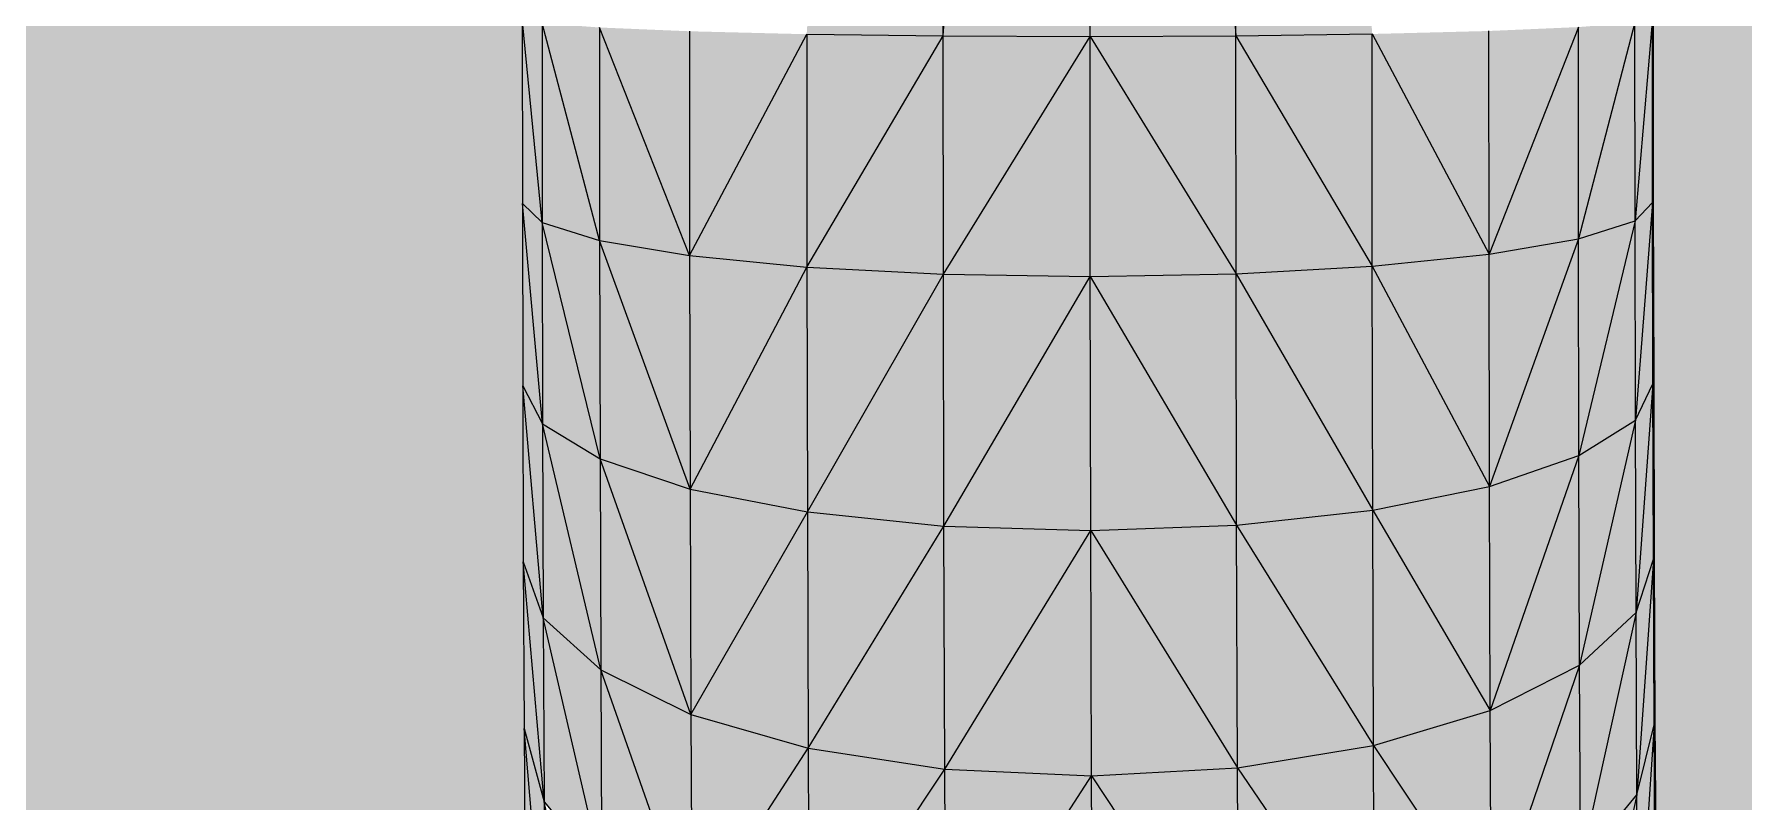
# Model space of a CAD drawing. Header units: millimetres. Extents: x 365175 to 2667127, y -330297 to -162108.
# Drawn here: x 2401698.17 to 2401727.2, y -323454.25 to -323441.22 of the extents above; entities that cross this region are included whole.
import ezdxf

# ---------------------------------------------------------------- set-up
doc = ezdxf.new("R2010")
doc.units = ezdxf.units.MM
doc.header["$MEASUREMENT"] = 0

# ---------------------------------------------------------------- blocks, each defined once
blk = doc.blocks.new('Élément de coupe_1541_4', base_point=(2775447.681, -323933.55))
at = {"linetype": 'Continuous', "lineweight": 0, "true_color": 0x000000}
h = blk.add_hatch(color=18, dxfattribs=at)
h.paths.add_polyline_path([(2401647.415, -323983.55), (2401945.194, -323983.55), (2401699.413, -323118.55), (2401647.415, -323118.55)])
h.paths.add_polyline_path([(2401670.914, -323317.55), (2401731.138, -323317.55), (2401731.138, -323413.55), (2401725.662, -323413.55), (2401725.662, -323440.946), (2401725.664, -323444.067), (2401725.67, -323447.13), (2401725.679, -323450.088), (2401725.692, -323452.889), (2401725.709, -323455.486), (2401725.728, -323457.834), (2401725.751, -323459.893), (2401725.775, -323461.629), (2401725.802, -323463.01), (2401725.806, -323463.165), (2401726.049, -323464.837), (2401725.76, -323467.316), (2401724.824, -323469.644), (2401723.324, -323471.651), (2401721.356, -323473.202), (2401719.052, -323474.191), (2401716.58, -323474.55), (2401716.418, -323474.55), (2401713.922, -323474.254), (2401711.594, -323473.325), (2401709.591, -323471.825), (2401708.044, -323469.856), (2401707.048, -323467.553), (2401706.659, -323464.867), (2401706.63, -323464.251), (2401706.602, -323463.237), (2401706.575, -323461.841), (2401706.55, -323460.088), (2401706.528, -323458.008), (2401706.508, -323455.636), (2401706.491, -323453.012), (2401706.478, -323450.182), (2401706.468, -323447.194), (2401706.463, -323444.099), (2401706.461, -323440.954), (2401706.461, -323413.55), (2401670.914, -323413.55)], flags=0)
blk.add_hatch(color=18, dxfattribs=at).paths.add_polyline_path([(2401647.415, -323478.441), (2401675.551, -323478.441), (2401675.551, -323497.285), (2401675.722, -323500.604), (2401675.873, -323503.266), (2401676.439, -323506.255), (2401677.365, -323508.488), (2401678.374, -323510.774), (2401679.712, -323512.274), (2401681.465, -323513.728), (2401683.197, -323514.373), (2401685.521, -323514.848), (2401687.596, -323514.586), (2401690.248, -323514.022), (2401692.588, -323512.864), (2401695.321, -323511.341), (2401697.832, -323509.365), (2401700.349, -323507.075), (2401702.929, -323504.413), (2401705.647, -323501.029), (2401707.515, -323498.452), (2401710.147, -323494.656), (2401712.71, -323490.482), (2401724.824, -323469.644), (2401723.324, -323471.651), (2401721.356, -323473.202), (2401719.052, -323474.191), (2401716.58, -323474.55), (2401716.418, -323474.55), (2401713.922, -323474.254), (2401711.594, -323473.325), (2401709.591, -323471.825), (2401708.044, -323469.856), (2401707.048, -323467.553), (2401706.659, -323464.867), (2401706.63, -323464.251), (2401706.602, -323463.237), (2401706.593, -323462.801), (2401699.063, -323475.756), (2401699.063, -323469.2), (2401706.514, -323456.382), (2401706.508, -323455.636), (2401706.491, -323453.012), (2401706.478, -323450.182), (2401706.468, -323447.194), (2401706.463, -323444.099), (2401706.461, -323440.954), (2401706.461, -323413.55), (2401670.914, -323413.55), (2401670.914, -323352.945), (2401650.84, -323352.945), (2401647.415, -323358.836)])
blk = doc.blocks.new('Élément de coupe_1546_4', base_point=(2775447.681, -323933.55))
at = {"linetype": 'Continuous', "lineweight": 0, "true_color": 0x000000}
for points in [[(2401713.06, -323413.55), (2401711.29, -323441.225), (2401713.609, -323441.255), (2401713.609, -323413.55)], [(2401713.609, -323441.255), (2401716.102, -323441.265), (2401716.102, -323413.55), (2401715.512, -323413.55)], [(2401713.609, -323441.255), (2401715.512, -323413.55), (2401713.609, -323413.55)], [(2401716.102, -323441.265), (2401718.578, -323441.253), (2401716.689, -323413.55), (2401716.102, -323413.55)], [(2401718.578, -323413.55), (2401716.689, -323413.55), (2401718.578, -323441.253)], [(2401718.578, -323441.253), (2401720.891, -323441.221), (2401719.126, -323413.55), (2401718.578, -323413.55)], [(2401706.461, -323440.954), (2401706.799, -323444.423), (2401706.797, -323441.036)], [(2401706.461, -323440.954), (2401706.799, -323444.423), (2401706.797, -323441.036)], [(2401706.799, -323444.423), (2401706.461, -323440.954), (2401706.463, -323444.099)], [(2401706.799, -323444.423), (2401706.461, -323440.954), (2401706.463, -323444.099)], [(2401706.797, -323441.036), (2401707.774, -323444.725), (2401707.771, -323441.111)], [(2401706.797, -323441.036), (2401707.774, -323444.725), (2401707.771, -323441.111)], [(2401706.797, -323441.036), (2401706.799, -323444.423), (2401707.774, -323444.725)], [(2401706.797, -323441.036), (2401706.799, -323444.423), (2401707.774, -323444.725)], [(2401709.301, -323441.175), (2401707.771, -323441.111), (2401709.303, -323444.982)], [(2401707.771, -323441.111), (2401707.774, -323444.725), (2401709.303, -323444.982)], [(2401709.303, -323444.982), (2401711.29, -323441.225), (2401709.301, -323441.175)], [(2401722.874, -323441.17), (2401720.891, -323441.221), (2401722.876, -323444.96)], [(2401722.876, -323444.96), (2401724.393, -323441.104), (2401722.874, -323441.17)], [(2401724.393, -323441.104), (2401722.876, -323444.96), (2401724.395, -323444.697)], [(2401725.351, -323441.028), (2401724.393, -323441.104), (2401724.395, -323444.697)], [(2401725.351, -323441.028), (2401724.395, -323444.697), (2401725.353, -323444.393)], [(2401725.351, -323441.028), (2401725.353, -323444.393), (2401725.649, -323440.95)], [(2401725.651, -323444.083), (2401725.649, -323440.95), (2401725.353, -323444.393)], [(2401725.649, -323440.95), (2401725.651, -323443.942), (2401725.664, -323444.067), (2401725.662, -323440.946)], [(2401725.649, -323440.95), (2401725.651, -323443.942), (2401725.664, -323444.067), (2401725.662, -323440.946)], [(2401711.293, -323445.178), (2401711.29, -323441.225), (2401709.303, -323444.982)], [(2401713.609, -323441.255), (2401711.29, -323441.225), (2401711.293, -323445.178)], [(2401713.609, -323441.255), (2401711.293, -323445.178), (2401713.612, -323445.3)], [(2401716.102, -323441.265), (2401713.609, -323441.255), (2401713.612, -323445.3)], [(2401716.102, -323441.265), (2401713.612, -323445.3), (2401716.105, -323445.339)], [(2401718.578, -323441.253), (2401716.102, -323441.265), (2401718.58, -323445.292)], [(2401718.58, -323445.292), (2401716.102, -323441.265), (2401716.105, -323445.339)], [(2401720.891, -323441.221), (2401718.578, -323441.253), (2401720.893, -323445.162)], [(2401720.893, -323445.162), (2401718.578, -323441.253), (2401718.58, -323445.292)], [(2401722.876, -323444.96), (2401720.891, -323441.221), (2401720.893, -323445.162)], [(2401725.359, -323447.776), (2401725.651, -323444.083), (2401725.353, -323444.393)], [(2401725.359, -323447.776), (2401725.657, -323447.162), (2401725.651, -323444.083)], [(2401725.651, -323443.942), (2401725.651, -323444.054), (2401725.664, -323444.067)], [(2401725.651, -323443.942), (2401725.651, -323444.054), (2401725.664, -323444.067)], [(2401725.664, -323444.067), (2401725.651, -323444.054), (2401725.651, -323444.083), (2401725.656, -323446.997), (2401725.67, -323447.13)], [(2401725.664, -323444.067), (2401725.651, -323444.054), (2401725.651, -323444.083), (2401725.656, -323446.997), (2401725.67, -323447.13)], [(2401706.799, -323444.423), (2401706.463, -323444.099), (2401706.806, -323447.837)], [(2401706.799, -323444.423), (2401706.463, -323444.099), (2401706.806, -323447.837)], [(2401706.468, -323447.194), (2401706.806, -323447.837), (2401706.463, -323444.099)], [(2401706.468, -323447.194), (2401706.806, -323447.837), (2401706.463, -323444.099)], [(2401707.774, -323444.725), (2401706.799, -323444.423), (2401707.781, -323448.434)], [(2401707.774, -323444.725), (2401706.799, -323444.423), (2401707.781, -323448.434)], [(2401706.799, -323444.423), (2401706.806, -323447.837), (2401707.781, -323448.434)], [(2401706.799, -323444.423), (2401706.806, -323447.837), (2401707.781, -323448.434)], [(2401724.395, -323444.697), (2401724.402, -323448.379), (2401725.353, -323444.393)], [(2401725.353, -323444.393), (2401724.402, -323448.379), (2401725.359, -323447.776)], [(2401709.303, -323444.982), (2401707.774, -323444.725), (2401709.31, -323448.945)], [(2401709.303, -323444.982), (2401707.774, -323444.725), (2401709.31, -323448.945)], [(2401707.774, -323444.725), (2401707.781, -323448.434), (2401709.31, -323448.945)], [(2401707.774, -323444.725), (2401707.781, -323448.434), (2401709.31, -323448.945)], [(2401722.876, -323444.96), (2401720.893, -323445.162), (2401722.883, -323448.9)], [(2401722.883, -323448.9), (2401724.395, -323444.697), (2401722.876, -323444.96)], [(2401724.395, -323444.697), (2401722.883, -323448.9), (2401724.402, -323448.379)], [(2401709.303, -323444.982), (2401709.31, -323448.945), (2401711.293, -323445.178)], [(2401711.293, -323445.178), (2401709.31, -323448.945), (2401711.301, -323449.334)], [(2401711.293, -323445.178), (2401711.301, -323449.334), (2401713.612, -323445.3)], [(2401720.893, -323445.162), (2401718.58, -323445.292), (2401720.901, -323449.302)], [(2401720.893, -323445.162), (2401720.901, -323449.302), (2401722.883, -323448.9)], [(2401713.612, -323445.3), (2401711.301, -323449.334), (2401713.62, -323449.575)], [(2401713.612, -323445.3), (2401713.62, -323449.575), (2401716.105, -323445.339)], [(2401716.105, -323445.339), (2401713.62, -323449.575), (2401716.113, -323449.652)], [(2401718.58, -323445.292), (2401716.105, -323445.339), (2401718.588, -323449.559)], [(2401716.105, -323445.339), (2401716.113, -323449.652), (2401718.588, -323449.559)], [(2401718.58, -323445.292), (2401718.588, -323449.559), (2401720.901, -323449.302)], [(2401706.806, -323447.837), (2401706.468, -323447.194), (2401706.816, -323451.133)], [(2401706.806, -323447.837), (2401706.468, -323447.194), (2401706.816, -323451.133)], [(2401706.816, -323451.133), (2401706.468, -323447.194), (2401706.478, -323450.182)], [(2401706.816, -323451.133), (2401706.468, -323447.194), (2401706.478, -323450.182)], [(2401725.657, -323447.162), (2401725.359, -323447.776), (2401725.37, -323451.042)], [(2401725.666, -323450.135), (2401725.657, -323447.162), (2401725.37, -323451.042)], [(2401725.656, -323446.997), (2401725.657, -323447.105), (2401725.67, -323447.13)], [(2401725.656, -323446.997), (2401725.657, -323447.105), (2401725.67, -323447.13)], [(2401725.67, -323447.13), (2401725.657, -323447.105), (2401725.657, -323447.162), (2401725.666, -323449.945), (2401725.679, -323450.088)], [(2401725.67, -323447.13), (2401725.657, -323447.105), (2401725.657, -323447.162), (2401725.666, -323449.945), (2401725.679, -323450.088)], [(2401706.806, -323447.837), (2401707.792, -323452.016), (2401707.781, -323448.434)], [(2401706.806, -323447.837), (2401707.792, -323452.016), (2401707.781, -323448.434)], [(2401706.806, -323447.837), (2401706.816, -323451.133), (2401707.792, -323452.016)], [(2401706.806, -323447.837), (2401706.816, -323451.133), (2401707.792, -323452.016)], [(2401724.402, -323448.379), (2401724.413, -323451.935), (2401725.359, -323447.776)], [(2401725.359, -323447.776), (2401724.413, -323451.935), (2401725.37, -323451.042)], [(2401709.31, -323448.945), (2401707.781, -323448.434), (2401709.323, -323452.771)], [(2401709.31, -323448.945), (2401707.781, -323448.434), (2401709.323, -323452.771)], [(2401709.323, -323452.771), (2401707.781, -323448.434), (2401707.792, -323452.016)], [(2401709.323, -323452.771), (2401707.781, -323448.434), (2401707.792, -323452.016)], [(2401722.896, -323452.705), (2401724.402, -323448.379), (2401722.883, -323448.9)], [(2401722.896, -323452.705), (2401724.413, -323451.935), (2401724.402, -323448.379)], [(2401711.301, -323449.334), (2401709.31, -323448.945), (2401709.323, -323452.771)], [(2401722.883, -323448.9), (2401720.901, -323449.302), (2401722.896, -323452.705)], [(2401720.901, -323449.302), (2401718.588, -323449.559), (2401720.914, -323453.299)], [(2401720.914, -323453.299), (2401722.896, -323452.705), (2401720.901, -323449.302)], [(2401711.301, -323449.334), (2401709.323, -323452.771), (2401711.313, -323453.346)], [(2401711.301, -323449.334), (2401711.313, -323453.346), (2401713.62, -323449.575)], [(2401713.62, -323449.575), (2401711.313, -323453.346), (2401713.633, -323453.703)], [(2401713.633, -323453.703), (2401716.113, -323449.652), (2401713.62, -323449.575)], [(2401718.602, -323453.679), (2401718.588, -323449.559), (2401716.113, -323449.652)], [(2401720.914, -323453.299), (2401718.588, -323449.559), (2401718.602, -323453.679)], [(2401716.113, -323449.652), (2401713.633, -323453.703), (2401716.127, -323453.816)], [(2401716.113, -323449.652), (2401716.127, -323453.816), (2401718.602, -323453.679)], [(2401706.816, -323451.133), (2401706.478, -323450.182), (2401706.831, -323454.255)], [(2401706.816, -323451.133), (2401706.478, -323450.182), (2401706.831, -323454.255)], [(2401706.831, -323454.255), (2401706.478, -323450.182), (2401706.491, -323453.012)], [(2401706.831, -323454.255), (2401706.478, -323450.182), (2401706.491, -323453.012)], [(2401725.384, -323454.136), (2401725.666, -323450.135), (2401725.37, -323451.042)], [(2401725.384, -323454.136), (2401725.679, -323452.95), (2401725.666, -323450.135)], [(2401725.666, -323449.945), (2401725.666, -323450.05), (2401725.679, -323450.088)], [(2401725.666, -323449.945), (2401725.666, -323450.05), (2401725.679, -323450.088)], [(2401725.679, -323450.088), (2401725.666, -323450.05), (2401725.666, -323450.135), (2401725.678, -323452.739), (2401725.692, -323452.889)], [(2401725.679, -323450.088), (2401725.666, -323450.05), (2401725.666, -323450.135), (2401725.678, -323452.739), (2401725.692, -323452.889)], [(2401724.413, -323451.935), (2401724.429, -323455.302), (2401725.37, -323451.042)], [(2401725.37, -323451.042), (2401724.429, -323455.302), (2401725.384, -323454.136)], [(2401707.792, -323452.016), (2401706.816, -323451.133), (2401707.808, -323455.409)], [(2401707.792, -323452.016), (2401706.816, -323451.133), (2401707.808, -323455.409)], [(2401707.808, -323455.409), (2401706.816, -323451.133), (2401706.831, -323454.255)], [(2401707.808, -323455.409), (2401706.816, -323451.133), (2401706.831, -323454.255)], [(2401709.323, -323452.771), (2401707.792, -323452.016), (2401709.34, -323456.395)], [(2401709.323, -323452.771), (2401707.792, -323452.016), (2401709.34, -323456.395)], [(2401709.34, -323456.395), (2401707.792, -323452.016), (2401707.808, -323455.409)], [(2401709.34, -323456.395), (2401707.792, -323452.016), (2401707.808, -323455.409)], [(2401724.413, -323451.935), (2401722.896, -323452.705), (2401722.912, -323456.308)], [(2401722.912, -323456.308), (2401724.429, -323455.302), (2401724.413, -323451.935)], [(2401711.313, -323453.346), (2401709.323, -323452.771), (2401709.34, -323456.395)], [(2401711.313, -323453.346), (2401709.323, -323452.771), (2401709.34, -323456.395)], [(2401720.914, -323453.299), (2401722.912, -323456.308), (2401722.896, -323452.705)], [(2401725.678, -323452.739), (2401725.679, -323452.839), (2401725.692, -323452.889)], [(2401725.678, -323452.739), (2401725.679, -323452.839), (2401725.692, -323452.889)], [(2401706.831, -323454.255), (2401706.491, -323453.012), (2401706.849, -323457.149)], [(2401706.831, -323454.255), (2401706.491, -323453.012), (2401706.849, -323457.149)], [(2401706.491, -323453.012), (2401706.508, -323455.636), (2401706.849, -323457.149)], [(2401706.491, -323453.012), (2401706.508, -323455.636), (2401706.849, -323457.149)], [(2401725.402, -323457.004), (2401725.679, -323452.95), (2401725.384, -323454.136)], [(2401725.696, -323455.561), (2401725.679, -323452.95), (2401725.402, -323457.004)], [(2401725.679, -323452.839), (2401725.679, -323452.95), (2401725.694, -323455.331), (2401725.709, -323455.486), (2401725.692, -323452.889)], [(2401725.679, -323452.839), (2401725.679, -323452.95), (2401725.694, -323455.331), (2401725.709, -323455.486), (2401725.692, -323452.889)], [(2401709.34, -323456.395), (2401711.331, -323457.147), (2401711.313, -323453.346)], [(2401709.34, -323456.395), (2401711.331, -323457.147), (2401711.313, -323453.346)], [(2401711.313, -323453.346), (2401711.331, -323457.147), (2401713.633, -323453.703)], [(2401720.914, -323453.299), (2401718.602, -323453.679), (2401720.932, -323457.085)], [(2401722.912, -323456.308), (2401720.914, -323453.299), (2401720.932, -323457.085)], [(2401713.633, -323453.703), (2401711.331, -323457.147), (2401713.651, -323457.612)], [(2401716.127, -323453.816), (2401713.633, -323453.703), (2401713.651, -323457.612)], [(2401713.651, -323457.612), (2401716.145, -323457.76), (2401716.127, -323453.816)], [(2401718.602, -323453.679), (2401716.127, -323453.816), (2401718.62, -323457.581)], [(2401718.62, -323457.581), (2401716.127, -323453.816), (2401716.145, -323457.76)], [(2401720.932, -323457.085), (2401718.602, -323453.679), (2401718.62, -323457.581)], [(2401725.384, -323454.136), (2401724.429, -323455.302), (2401724.449, -323458.424)], [(2401725.384, -323454.136), (2401724.449, -323458.424), (2401725.402, -323457.004)]]:
    blk.add_hatch(color=18, dxfattribs=at).paths.add_polyline_path(points)
at = {"color": 7, "linetype": 'Continuous', "lineweight": 20}
for p, q in [((2401713.609, -323441.255), (2401715.512, -323413.55)), ((2401716.689, -323413.55), (2401718.578, -323441.253)), ((2401713.609, -323441.255), (2401713.609, -323416.55)), ((2401716.102, -323441.265), (2401716.102, -323416.55)), ((2401718.578, -323441.253), (2401718.578, -323416.55)), ((2401706.799, -323444.423), (2401706.461, -323440.954)), ((2401706.461, -323440.954), (2401706.463, -323444.099)), ((2401707.774, -323444.725), (2401706.797, -323441.036)), ((2401706.797, -323441.036), (2401706.799, -323444.423)), ((2401709.303, -323444.982), (2401707.771, -323441.111)), ((2401707.771, -323441.111), (2401707.774, -323444.725)), ((2401709.301, -323441.175), (2401709.303, -323444.982)), ((2401722.876, -323444.96), (2401722.874, -323441.17)), ((2401724.393, -323441.104), (2401722.876, -323444.96)), ((2401724.395, -323444.697), (2401724.393, -323441.104)), ((2401725.351, -323441.028), (2401724.395, -323444.697)), ((2401725.353, -323444.393), (2401725.351, -323441.028)), ((2401725.649, -323440.95), (2401725.353, -323444.393)), ((2401725.651, -323444.083), (2401725.649, -323440.95)), ((2401725.662, -323440.946), (2401725.664, -323444.067)), ((2401709.303, -323444.982), (2401711.29, -323441.225)), ((2401711.29, -323441.225), (2401713.609, -323441.255)), ((2401711.29, -323441.225), (2401711.293, -323445.178)), ((2401711.293, -323445.178), (2401713.609, -323441.255)), ((2401713.609, -323441.255), (2401716.102, -323441.265)), ((2401713.612, -323445.3), (2401713.609, -323441.255)), ((2401713.612, -323445.3), (2401716.102, -323441.265)), ((2401716.102, -323441.265), (2401718.578, -323441.253)), ((2401716.102, -323441.265), (2401718.58, -323445.292)), ((2401716.105, -323445.339), (2401716.102, -323441.265)), ((2401718.578, -323441.253), (2401720.891, -323441.221)), ((2401718.58, -323445.292), (2401718.578, -323441.253)), ((2401718.578, -323441.253), (2401720.893, -323445.162)), ((2401720.891, -323441.221), (2401722.876, -323444.96)), ((2401720.893, -323445.162), (2401720.891, -323441.221)), ((2401725.353, -323444.393), (2401725.651, -323444.083)), ((2401725.651, -323444.083), (2401725.359, -323447.776)), ((2401725.651, -323443.942), (2401725.664, -323444.067)), ((2401725.657, -323447.162), (2401725.651, -323444.083)), ((2401725.664, -323444.067), (2401725.67, -323447.13)), ((2401706.463, -323444.099), (2401706.799, -323444.423)), ((2401706.463, -323444.099), (2401706.468, -323447.194)), ((2401706.806, -323447.837), (2401706.463, -323444.099)), ((2401707.781, -323448.434), (2401706.799, -323444.423)), ((2401706.799, -323444.423), (2401706.806, -323447.837)), ((2401706.799, -323444.423), (2401707.774, -323444.725)), ((2401724.395, -323444.697), (2401725.353, -323444.393)), ((2401725.353, -323444.393), (2401724.402, -323448.379)), ((2401725.359, -323447.776), (2401725.353, -323444.393)), ((2401709.31, -323448.945), (2401707.774, -323444.725)), ((2401707.774, -323444.725), (2401707.781, -323448.434)), ((2401707.774, -323444.725), (2401709.303, -323444.982)), ((2401720.893, -323445.162), (2401722.876, -323444.96)), ((2401722.876, -323444.96), (2401724.395, -323444.697)), ((2401722.883, -323448.9), (2401722.876, -323444.96)), ((2401724.395, -323444.697), (2401722.883, -323448.9)), ((2401724.402, -323448.379), (2401724.395, -323444.697)), ((2401709.303, -323444.982), (2401711.293, -323445.178)), ((2401709.303, -323444.982), (2401709.31, -323448.945)), ((2401709.31, -323448.945), (2401711.293, -323445.178)), ((2401711.293, -323445.178), (2401713.612, -323445.3)), ((2401711.293, -323445.178), (2401711.301, -323449.334)), ((2401718.58, -323445.292), (2401720.893, -323445.162)), ((2401720.893, -323445.162), (2401722.883, -323448.9)), ((2401720.901, -323449.302), (2401720.893, -323445.162)), ((2401711.301, -323449.334), (2401713.612, -323445.3)), ((2401713.612, -323445.3), (2401716.105, -323445.339)), ((2401713.62, -323449.575), (2401713.612, -323445.3)), ((2401713.62, -323449.575), (2401716.105, -323445.339)), ((2401716.105, -323445.339), (2401718.58, -323445.292)), ((2401716.105, -323445.339), (2401718.588, -323449.559)), ((2401716.113, -323449.652), (2401716.105, -323445.339)), ((2401718.588, -323449.559), (2401718.58, -323445.292)), ((2401718.58, -323445.292), (2401720.901, -323449.302)), ((2401706.816, -323451.133), (2401706.468, -323447.194)), ((2401706.468, -323447.194), (2401706.478, -323450.182)), ((2401706.468, -323447.194), (2401706.806, -323447.837)), ((2401725.359, -323447.776), (2401725.657, -323447.162)), ((2401725.657, -323447.162), (2401725.37, -323451.042)), ((2401725.656, -323446.997), (2401725.67, -323447.13)), ((2401725.666, -323450.135), (2401725.657, -323447.162)), ((2401725.67, -323447.13), (2401725.679, -323450.088)), ((2401706.806, -323447.837), (2401707.781, -323448.434)), ((2401707.792, -323452.016), (2401706.806, -323447.837)), ((2401706.806, -323447.837), (2401706.816, -323451.133)), ((2401724.402, -323448.379), (2401725.359, -323447.776)), ((2401725.359, -323447.776), (2401724.413, -323451.935)), ((2401725.37, -323451.042), (2401725.359, -323447.776)), ((2401707.781, -323448.434), (2401709.31, -323448.945)), ((2401707.781, -323448.434), (2401707.792, -323452.016)), ((2401709.323, -323452.771), (2401707.781, -323448.434)), ((2401722.883, -323448.9), (2401724.402, -323448.379)), ((2401724.402, -323448.379), (2401722.896, -323452.705)), ((2401724.413, -323451.935), (2401724.402, -323448.379)), ((2401709.31, -323448.945), (2401709.323, -323452.771)), ((2401709.31, -323448.945), (2401711.301, -323449.334)), ((2401720.901, -323449.302), (2401722.883, -323448.9)), ((2401722.896, -323452.705), (2401722.883, -323448.9)), ((2401718.588, -323449.559), (2401720.901, -323449.302)), ((2401720.914, -323453.299), (2401720.901, -323449.302)), ((2401720.901, -323449.302), (2401722.896, -323452.705)), ((2401709.323, -323452.771), (2401711.301, -323449.334)), ((2401711.301, -323449.334), (2401711.313, -323453.346)), ((2401711.301, -323449.334), (2401713.62, -323449.575)), ((2401711.313, -323453.346), (2401713.62, -323449.575)), ((2401713.633, -323453.703), (2401713.62, -323449.575)), ((2401713.62, -323449.575), (2401716.113, -323449.652)), ((2401716.113, -323449.652), (2401718.588, -323449.559)), ((2401718.588, -323449.559), (2401720.914, -323453.299)), ((2401718.602, -323453.679), (2401718.588, -323449.559)), ((2401713.633, -323453.703), (2401716.113, -323449.652)), ((2401716.113, -323449.652), (2401718.602, -323453.679)), ((2401716.127, -323453.816), (2401716.113, -323449.652)), ((2401706.478, -323450.182), (2401706.816, -323451.133)), ((2401706.831, -323454.255), (2401706.478, -323450.182)), ((2401706.478, -323450.182), (2401706.491, -323453.012)), ((2401725.37, -323451.042), (2401725.666, -323450.135)), ((2401725.666, -323450.135), (2401725.384, -323454.136)), ((2401725.666, -323449.945), (2401725.679, -323450.088)), ((2401725.679, -323452.95), (2401725.666, -323450.135)), ((2401725.679, -323450.088), (2401725.692, -323452.889)), ((2401724.413, -323451.935), (2401725.37, -323451.042)), ((2401725.37, -323451.042), (2401724.429, -323455.302)), ((2401725.384, -323454.136), (2401725.37, -323451.042)), ((2401706.816, -323451.133), (2401707.792, -323452.016)), ((2401707.808, -323455.409), (2401706.816, -323451.133)), ((2401706.816, -323451.133), (2401706.831, -323454.255)), ((2401707.792, -323452.016), (2401709.323, -323452.771)), ((2401709.34, -323456.395), (2401707.792, -323452.016)), ((2401707.792, -323452.016), (2401707.808, -323455.409)), ((2401722.896, -323452.705), (2401724.413, -323451.935)), ((2401724.413, -323451.935), (2401722.912, -323456.308)), ((2401724.429, -323455.302), (2401724.413, -323451.935)), ((2401709.323, -323452.771), (2401709.34, -323456.395)), ((2401709.323, -323452.771), (2401711.313, -323453.346)), ((2401720.914, -323453.299), (2401722.896, -323452.705)), ((2401722.912, -323456.308), (2401722.896, -323452.705)), ((2401725.678, -323452.739), (2401725.692, -323452.889)), ((2401706.491, -323453.012), (2401706.831, -323454.255)), ((2401706.849, -323457.149), (2401706.491, -323453.012)), ((2401706.491, -323453.012), (2401706.508, -323455.636)), ((2401725.384, -323454.136), (2401725.679, -323452.95)), ((2401725.679, -323452.95), (2401725.402, -323457.004)), ((2401725.696, -323455.561), (2401725.679, -323452.95)), ((2401725.692, -323452.889), (2401725.709, -323455.486)), ((2401709.34, -323456.395), (2401711.313, -323453.346)), ((2401711.313, -323453.346), (2401713.633, -323453.703)), ((2401711.313, -323453.346), (2401711.331, -323457.147)), ((2401718.602, -323453.679), (2401720.914, -323453.299)), ((2401720.914, -323453.299), (2401722.912, -323456.308)), ((2401720.932, -323457.085), (2401720.914, -323453.299)), ((2401711.331, -323457.147), (2401713.633, -323453.703)), ((2401713.651, -323457.612), (2401713.633, -323453.703)), ((2401713.633, -323453.703), (2401716.127, -323453.816)), ((2401713.651, -323457.612), (2401716.127, -323453.816)), ((2401716.127, -323453.816), (2401718.602, -323453.679)), ((2401716.127, -323453.816), (2401718.62, -323457.581)), ((2401716.145, -323457.76), (2401716.127, -323453.816)), ((2401718.602, -323453.679), (2401720.932, -323457.085)), ((2401718.62, -323457.581), (2401718.602, -323453.679)), ((2401724.429, -323455.302), (2401725.384, -323454.136)), ((2401725.384, -323454.136), (2401724.449, -323458.424)), ((2401725.402, -323457.004), (2401725.384, -323454.136)), ((2401706.831, -323454.255), (2401707.808, -323455.409)), ((2401707.828, -323458.554), (2401706.831, -323454.255)), ((2401706.831, -323454.255), (2401706.849, -323457.149))]:
    blk.add_line(p, q, dxfattribs=at)

msp = doc.modelspace()

# ---------------------------------------------------------------- block references
at = {"lineweight": 0}
for name in ['Élément de coupe_1541_4', 'Élément de coupe_1546_4']:
    msp.add_blockref(name, (2775447.681, -323933.55), dxfattribs=at)

doc.saveas('drawing.dxf')
